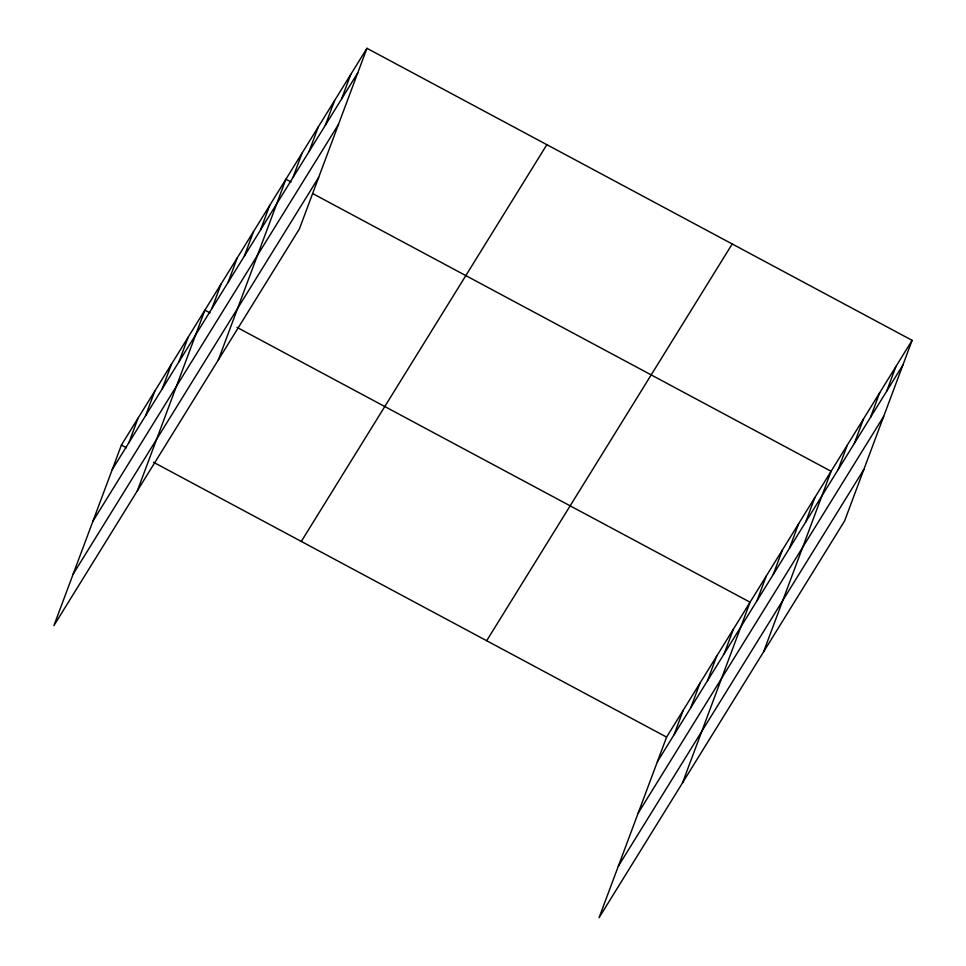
<?xml version="1.0" encoding="UTF-8"?>
<svg xmlns="http://www.w3.org/2000/svg" width="966" height="966" viewBox="0 0 966 966"><rect width="100%" height="100%" fill="white"/><g stroke="black" fill="none" stroke-linecap="round" stroke-linejoin="round"><path stroke-width="1.45" d="M366.935 48.3L121.402 445.06L53.879 625.654L299.412 228.894L366.935 48.3L912.121 340.346L844.598 520.94L599.065 917.7L666.588 737.106L912.121 340.346M128.901 442.694L138.102 418.085M145.588 415.706L154.789 391.097M162.288 388.73L171.489 364.122M178.988 361.755L188.189 337.146M137.365 490.764L204.889 310.158L210.02 312.912M211.892 308.589L221.093 283.98M228.097 282.398L237.298 257.789M244.301 256.207L253.503 231.599M260.506 230.029L269.707 205.42M218.388 359.823L285.912 179.229L291.056 181.982M292.915 177.659L302.116 153.051M309.12 151.469L318.321 126.86M325.325 125.278L334.526 100.669M341.529 99.1L350.73 74.491M674.075 734.728L683.276 710.119M690.775 707.752L699.976 683.143M707.474 680.776L716.675 656.168M724.174 653.789L733.375 629.18M682.539 782.798L750.063 602.204L237.008 327.377M757.066 600.623L766.267 576.014M773.271 574.444L782.472 549.835M789.488 548.253L798.689 523.644M805.692 522.063L814.893 497.454M763.575 651.869L831.098 471.275L312.899 193.683M838.102 469.693L847.303 445.085M854.306 443.515L863.507 418.894M870.511 417.324L879.712 392.715M886.716 391.133L895.917 366.525M112.201 469.669L357.734 72.909M92.953 521.145L338.486 124.385M73.126 574.178L318.659 177.418M301.307 541.431L546.853 144.671M486.671 640.724L732.216 243.963M657.387 761.715L902.92 364.955M638.14 813.191L883.673 416.431M618.312 866.224L863.846 469.464M121.402 445.06L126.546 447.813M153.522 462.267L666.588 737.106"/></g></svg>
